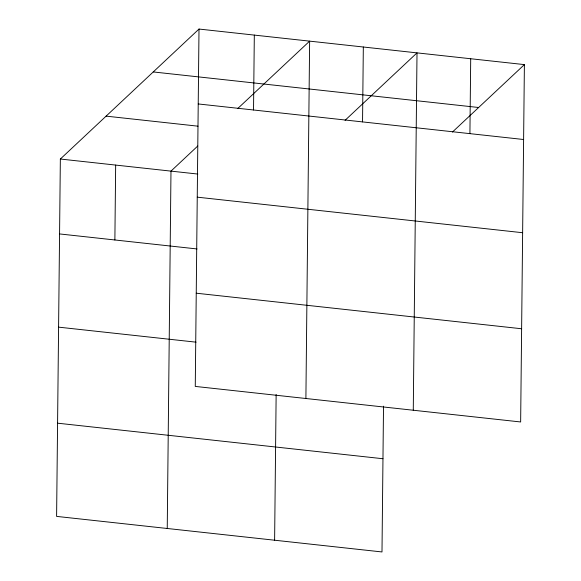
<?xml version="1.0" encoding="UTF-8"?>
<svg xmlns="http://www.w3.org/2000/svg" width="581" height="581" viewBox="0 0 581 581"><rect width="100%" height="100%" fill="white"/><g stroke="black" fill="none" stroke-linecap="round" stroke-linejoin="round"><path stroke-width="0.87" d="M199.007 29.05L195.267 386.416L520.649 421.966L524.396 64.607L199.007 29.05L60.351 159.034L56.604 516.393L381.993 551.95L383.518 406.184M114.878 239.975L115.663 165.077M167.241 528.485L170.981 171.119L197.78 145.998M253.534 109.998L254.318 35.092M274.617 540.214L276.142 394.455M305.896 398.501L309.637 41.135L237.687 108.582M362.544 121.908L363.328 47.003M413.273 410.237L417.013 52.871L345.07 120.318M469.92 133.637L470.704 58.739M452.446 132.047L524.396 64.607M153.246 71.942L478.635 107.5M198.223 103.948L523.612 139.505M106.105 116.135L198.005 126.179M60.351 159.034L197.823 174.053M197.242 197.162L522.631 232.72M59.567 233.932L197.039 248.951M196.24 293.202L521.629 328.759M58.587 327.147L196.066 342.165M57.584 423.186L382.973 458.736"/></g></svg>
